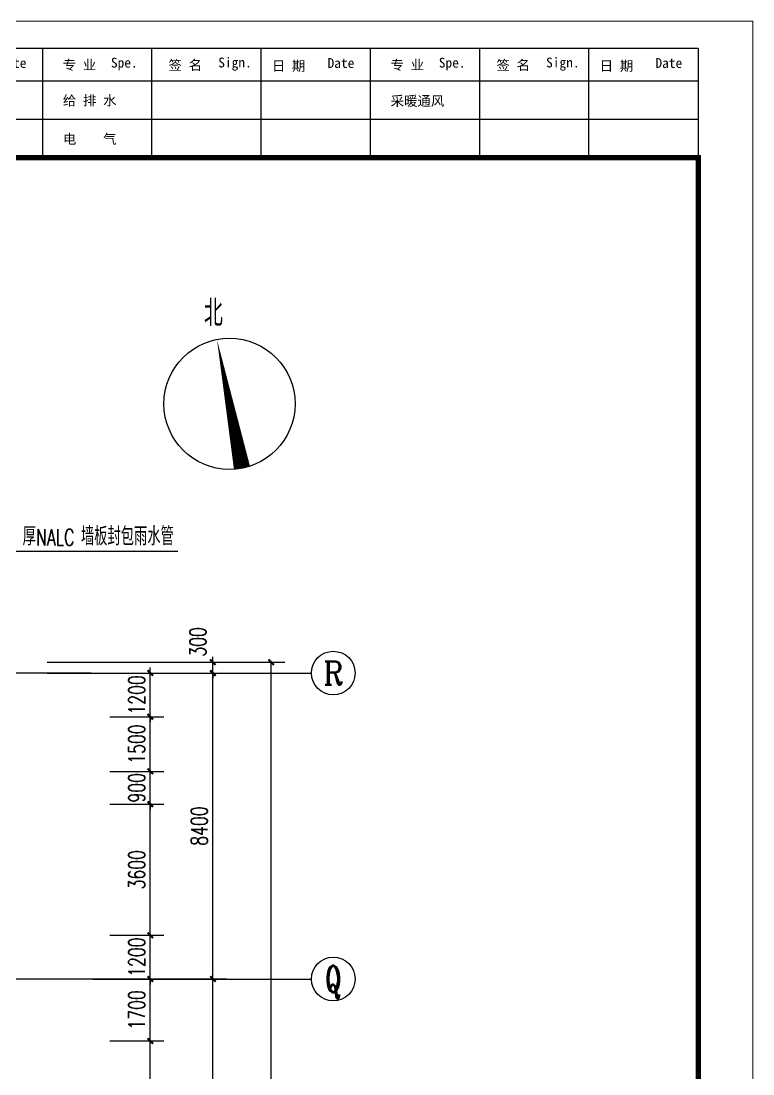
# Model space of a CAD drawing. Extents: x 409931 to 937299, y -508824 to 132289.
# Drawn here: x 544007 to 564097, y -54884 to -25974 of the extents above; entities that cross this region are included whole.
import ezdxf
from ezdxf.enums import TextEntityAlignment as Align

# ---------------------------------------------------------------- set-up
doc = ezdxf.new("R2010")
doc.units = 0
doc.header["$LTSCALE"] = 1500
doc.header["$MEASUREMENT"] = 0
doc.linetypes.add('DOTE', pattern=[2.42, 2, -0.2, 0.02, -0.2])
doc.layers.get('Defpoints').update_dxf_attribs({"color": 252})
for name, color, linetype in [('00-tk', 151, 'Continuous'), ('AXIS', 3, 'Continuous'), ('AXIS_TEXT', 7, 'Continuous'), ('DIM_LEAD', 3, 'Continuous'), ('DIM_SYMB', 3, 'Continuous'), ('DOTE', 1, 'Continuous'), ('PUB_DIM', 3, 'Continuous'), ('PUB_TEXT', 7, 'Continuous')]:
    doc.layers.add(name, color=color, linetype=linetype)
doc.layers.add('TK', color=151, linetype='Continuous', lineweight=13)
doc.styles.add('_TCH_AXIS', font='COMPLEX', dxfattribs={"bigfont": 'GBCBIG'})
doc.styles.add('_TCH_DIM', font='SIMPLEX', dxfattribs={"bigfont": 'GBCBIG'})
doc.styles.add('_TCH_DIM_T3', font='SIMPLEX', dxfattribs={"width": 0.705882, "bigfont": 'GBCBIG'})
doc.styles.add('COMPLEX', font='COMPLEX')
doc.styles.add('DS6HT', font='simhei.ttf', dxfattribs={"width": 0.8})
doc.dimstyles.new('_TCH_ARCH&&150', dxfattribs={"dimtxt": 446.25, "dimasz": 150, "dimexe": 375, "dimexo": 450, "dimgap": 150, "dimtad": 1, "dimdec": 0, "dimzin": 0, "dimdsep": 46, "dimtxsty": '_TCH_DIM_T3', "dimblk": 'ARCHTICK', "dimcen": 0.09, "dimclrt": 7, "dimazin": 2, "dimtfac": 1, "dimtdec": 0, "dimtix": 1, "dimtmove": 2, "dimatfit": 3, "dimfxl": 0, "dimtolj": 1, "dimtzin": 0, "dimarcsym": 0})

# ---------------------------------------------------------------- blocks, each defined once
blk = doc.blocks.new('会签')
at = {"layer": '00-tk'}
for p, q in [((-1400, 24000), (-1400, 6000)), ((-700, 24000), (-700, 6000)), ((0, 22000), (-2000, 22000)), ((0, 20000), (-2000, 20000)), ((0, 16000), (-2000, 16000)), ((0, 14000), (-2000, 14000)), ((0, 10000), (-2000, 10000)), ((0, 8000), (-2000, 8000))]:
    blk.add_line(p, q, dxfattribs=at)
at = {"layer": '00-tk', "const_width": 24.7}
for points in [[(0, 6000), (-2000, 6000), (-2000, 24000)], [(0, 24000), (-2000, 24000)], [(0, 18000), (-2000, 18000)], [(0, 12000), (-2000, 12000)]]:
    blk.add_lwpolyline(points, dxfattribs=at)
at = {"layer": '00-tk', "style": 'DS6HT'}
for s, p in [('Date', (-1642, 23216)), ('日 期', (-1589, 22196)), ('Sign.', (-1651, 21215)), ('签 名', (-1603, 20306)), ('Spe.', (-1648, 19251)), ('采暖通风', (-948, 18370)), ('专 业', (-1608, 18369)), ('Date', (-1642, 17216)), ('日 期', (-1589, 16196)), ('Sign.', (-1651, 15215)), ('签 名', (-1603, 14306)), ('Spe.', (-1648, 13251)), ('给 排 水', (-956, 12372)), ('电    气', (-251, 12372)), ('专 业', (-1608, 12369)), ('Date', (-1642, 11216)), ('日 期', (-1589, 10196)), ('Sign.', (-1651, 9215)), ('签 名', (-1603, 8306)), ('Spe.', (-1648, 7251)), ('建    筑', (-948, 6372)), ('结    构', (-248, 6374)), ('专 业', (-1608, 6369))]:
    blk.add_text(s, height=180, rotation=90, dxfattribs=at).set_placement(p)
blk = doc.blocks.new('TK-A0')
at = {"layer": 'TK'}
for p, q in [((1189, 841), (0, 841)), ((0, 841), (0, 0)), ((1179, 831), (25, 831)), ((25, 831), (25, 10))]:
    blk.add_line(p, q, dxfattribs=at)
at = {"layer": 'TK', "const_width": 1}
blk.add_lwpolyline([(25, 831), (1179, 831), (1179, 10), (25, 10)], close=True, dxfattribs=at)
at = {"layer": 'TK', "xscale": 0.01, "yscale": 0.01, "zscale": 0.01}
blk.add_blockref('会签', (25, 591), dxfattribs=at)
blk = doc.blocks.new('_ArchTick')
at = {"color": 0, "linetype": 'ByBlock', "const_width": 0.4}
blk.add_lwpolyline([(-0.5, -0.5), (0.5, 0.5)], dxfattribs=at)
blk = doc.blocks.new('*D612')
at = {"layer": 'Defpoints', "color": 0}
for p in [(545997, -53977), (547555, -53977), (545997, -58977)]:
    blk.add_point(p, dxfattribs=at)
at = {"layer": 'PUB_DIM', "color": 0, "lineweight": -2}
for p, q in [((546447, -53977), (547930, -53977)), ((547555, -58977), (547555, -53977)), ((546447, -58977), (547930, -58977))]:
    blk.add_line(p, q, dxfattribs=at)
at = {"layer": 'PUB_DIM', "color": 0, "lineweight": -2, "xscale": 150, "yscale": 150, "zscale": 150}
for p, rotation in [((547555, -53977), 90), ((547555, -58977), 270)]:
    blk.add_blockref('_ArchTick', p, dxfattribs=dict(at, rotation=rotation))
at = {"layer": 'PUB_DIM', "color": 7, "insert": (547182, -56477), "char_height": 446.2, "attachment_point": 5, "rotation": 90, "style": '_TCH_DIM_T3'}
blk.add_mtext('\\A1;5000', dxfattribs=at)
blk = doc.blocks.new('*D613')
at = {"layer": 'Defpoints', "color": 0}
for p in [(545997, -52277), (547555, -52277), (545997, -53977)]:
    blk.add_point(p, dxfattribs=at)
at = {"layer": 'PUB_DIM', "color": 0, "lineweight": -2}
for p, q in [((546447, -52277), (547930, -52277)), ((547555, -53977), (547555, -52277)), ((546447, -53977), (547930, -53977))]:
    blk.add_line(p, q, dxfattribs=at)
at = {"layer": 'PUB_DIM', "color": 0, "lineweight": -2, "xscale": 150, "yscale": 150, "zscale": 150}
for p, rotation in [((547555, -52277), 90), ((547555, -53977), 270)]:
    blk.add_blockref('_ArchTick', p, dxfattribs=dict(at, rotation=rotation))
at = {"layer": 'PUB_DIM', "color": 7, "insert": (547182, -53127), "char_height": 446.2, "attachment_point": 5, "rotation": 90, "style": '_TCH_DIM_T3'}
blk.add_mtext('\\A1;1700', dxfattribs=at)
blk = doc.blocks.new('*D614')
at = {"layer": 'Defpoints', "color": 0}
for p in [(545997, -51077), (547555, -51077), (545997, -52277)]:
    blk.add_point(p, dxfattribs=at)
at = {"layer": 'PUB_DIM', "color": 0, "lineweight": -2}
for p, q in [((546447, -51077), (547930, -51077)), ((547555, -51077), (547555, -50927)), ((547555, -52277), (547555, -51077)), ((546447, -52277), (547930, -52277)), ((547555, -52277), (547555, -52427))]:
    blk.add_line(p, q, dxfattribs=at)
at = {"layer": 'PUB_DIM', "color": 0, "lineweight": -2, "xscale": 150, "yscale": 150, "zscale": 150}
for p, rotation in [((547555, -51077), 270), ((547555, -52277), 90)]:
    blk.add_blockref('_ArchTick', p, dxfattribs=dict(at, rotation=rotation))
at = {"layer": 'PUB_DIM', "color": 7, "insert": (547182, -51677), "char_height": 446.2, "attachment_point": 5, "rotation": 90, "style": '_TCH_DIM_T3'}
blk.add_mtext('\\A1;1200', dxfattribs=at)
blk = doc.blocks.new('*D615')
at = {"layer": 'Defpoints', "color": 0}
for p in [(545997, -47477), (547555, -47477), (545997, -51077)]:
    blk.add_point(p, dxfattribs=at)
at = {"layer": 'PUB_DIM', "color": 0, "lineweight": -2}
for p, q in [((546447, -47477), (547930, -47477)), ((547555, -51077), (547555, -47477)), ((546447, -51077), (547930, -51077))]:
    blk.add_line(p, q, dxfattribs=at)
at = {"layer": 'PUB_DIM', "color": 0, "lineweight": -2, "xscale": 150, "yscale": 150, "zscale": 150}
for p, rotation in [((547555, -47477), 90), ((547555, -51077), 270)]:
    blk.add_blockref('_ArchTick', p, dxfattribs=dict(at, rotation=rotation))
at = {"layer": 'PUB_DIM', "color": 7, "insert": (547182, -49277), "char_height": 446.2, "attachment_point": 5, "rotation": 90, "style": '_TCH_DIM_T3'}
blk.add_mtext('\\A1;3600', dxfattribs=at)
blk = doc.blocks.new('*D616')
at = {"layer": 'Defpoints', "color": 0}
for p in [(545997, -46577), (547555, -46577), (545997, -47477)]:
    blk.add_point(p, dxfattribs=at)
at = {"layer": 'PUB_DIM', "color": 0, "lineweight": -2}
for p, q in [((547555, -46577), (547555, -46427)), ((546447, -46577), (547930, -46577)), ((547555, -47477), (547555, -46577)), ((546447, -47477), (547930, -47477)), ((547555, -47477), (547555, -47627))]:
    blk.add_line(p, q, dxfattribs=at)
at = {"layer": 'PUB_DIM', "color": 0, "lineweight": -2, "xscale": 150, "yscale": 150, "zscale": 150}
for p, rotation in [((547555, -46577), 270), ((547555, -47477), 90)]:
    blk.add_blockref('_ArchTick', p, dxfattribs=dict(at, rotation=rotation))
at = {"layer": 'PUB_DIM', "color": 7, "insert": (547182, -47027), "char_height": 446.2, "attachment_point": 5, "rotation": 90, "style": '_TCH_DIM_T3'}
blk.add_mtext('\\A1;900', dxfattribs=at)
blk = doc.blocks.new('*D617')
at = {"layer": 'Defpoints', "color": 0}
for p in [(545997, -45077), (547555, -45077), (545997, -46577)]:
    blk.add_point(p, dxfattribs=at)
at = {"layer": 'PUB_DIM', "color": 0, "lineweight": -2}
for p, q in [((546447, -45077), (547930, -45077)), ((547555, -46577), (547555, -45077)), ((546447, -46577), (547930, -46577))]:
    blk.add_line(p, q, dxfattribs=at)
at = {"layer": 'PUB_DIM', "color": 0, "lineweight": -2, "xscale": 150, "yscale": 150, "zscale": 150}
for p, rotation in [((547555, -45077), 90), ((547555, -46577), 270)]:
    blk.add_blockref('_ArchTick', p, dxfattribs=dict(at, rotation=rotation))
at = {"layer": 'PUB_DIM', "color": 7, "insert": (547182, -45827), "char_height": 446.2, "attachment_point": 5, "rotation": 90, "style": '_TCH_DIM_T3'}
blk.add_mtext('\\A1;1500', dxfattribs=at)
blk = doc.blocks.new('*D618')
at = {"layer": 'Defpoints', "color": 0}
for p in [(545997, -43877), (547555, -43877), (545997, -45077)]:
    blk.add_point(p, dxfattribs=at)
at = {"layer": 'PUB_DIM', "color": 0, "lineweight": -2}
for p, q in [((546447, -43877), (547930, -43877)), ((547555, -43877), (547555, -43727)), ((547555, -45077), (547555, -43877)), ((546447, -45077), (547930, -45077)), ((547555, -45077), (547555, -45227))]:
    blk.add_line(p, q, dxfattribs=at)
at = {"layer": 'PUB_DIM', "color": 0, "lineweight": -2, "xscale": 150, "yscale": 150, "zscale": 150}
for p, rotation in [((547555, -43877), 270), ((547555, -45077), 90)]:
    blk.add_blockref('_ArchTick', p, dxfattribs=dict(at, rotation=rotation))
at = {"layer": 'PUB_DIM', "color": 7, "insert": (547182, -44477), "char_height": 446.2, "attachment_point": 5, "rotation": 90, "style": '_TCH_DIM_T3'}
blk.add_mtext('\\A1;1200', dxfattribs=at)
blk = doc.blocks.new('*D839')
at = {"layer": 'AXIS', "color": 0, "lineweight": -2}
for p, q in [((544723, -52277), (549648, -52277)), ((549273, -60677), (549273, -52277)), ((544723, -60677), (549648, -60677))]:
    blk.add_line(p, q, dxfattribs=at)
at = {"layer": 'Defpoints', "color": 0}
for p in [(544273, -52277), (549273, -52277), (544273, -60677)]:
    blk.add_point(p, dxfattribs=at)
at = {"layer": 'AXIS', "color": 0, "lineweight": -2, "xscale": 150, "yscale": 150, "zscale": 150}
for p, rotation in [((549273, -52277), 90), ((549273, -60677), 270)]:
    blk.add_blockref('_ArchTick', p, dxfattribs=dict(at, rotation=rotation))
at = {"layer": 'AXIS', "color": 7, "insert": (548900, -56477), "char_height": 446.2, "attachment_point": 5, "rotation": 90, "style": '_TCH_DIM_T3'}
blk.add_mtext('\\A1;8400', dxfattribs=at)
blk = doc.blocks.new('*D840')
at = {"layer": 'AXIS', "color": 0, "lineweight": -2}
for p, q in [((544723, -43877), (549648, -43877)), ((549273, -52277), (549273, -43877)), ((544723, -52277), (549648, -52277))]:
    blk.add_line(p, q, dxfattribs=at)
at = {"layer": 'Defpoints', "color": 0}
for p in [(544273, -43877), (549273, -43877), (544273, -52277)]:
    blk.add_point(p, dxfattribs=at)
at = {"layer": 'AXIS', "color": 0, "lineweight": -2, "xscale": 150, "yscale": 150, "zscale": 150}
for p, rotation in [((549273, -43877), 90), ((549273, -52277), 270)]:
    blk.add_blockref('_ArchTick', p, dxfattribs=dict(at, rotation=rotation))
at = {"layer": 'AXIS', "color": 7, "insert": (548900, -48077), "char_height": 446.2, "attachment_point": 5, "rotation": 90, "style": '_TCH_DIM_T3'}
blk.add_mtext('\\A1;8400', dxfattribs=at)
blk = doc.blocks.new('*D841')
at = {"layer": 'AXIS', "color": 0, "lineweight": -2}
for p, q in [((544723, -43577), (549648, -43577)), ((549273, -43577), (549273, -43427)), ((549273, -43877), (549273, -43577)), ((544723, -43877), (549648, -43877)), ((549273, -43877), (549273, -44027))]:
    blk.add_line(p, q, dxfattribs=at)
at = {"layer": 'Defpoints', "color": 0}
for p in [(544273, -43577), (549273, -43577), (544273, -43877)]:
    blk.add_point(p, dxfattribs=at)
at = {"layer": 'AXIS', "color": 0, "lineweight": -2, "xscale": 150, "yscale": 150, "zscale": 150}
for p, rotation in [((549273, -43577), 270), ((549273, -43877), 90)]:
    blk.add_blockref('_ArchTick', p, dxfattribs=dict(at, rotation=rotation))
at = {"layer": 'AXIS', "color": 7, "insert": (548861, -43022), "char_height": 446.2, "attachment_point": 5, "rotation": 90, "style": '_TCH_DIM_T3'}
blk.add_mtext('\\A1;300', dxfattribs=at)
blk = doc.blocks.new('*D842')
at = {"layer": 'AXIS', "color": 0, "lineweight": -2}
for p, q in [((544723, -43577), (551248, -43577)), ((550873, -163477), (550873, -43577)), ((544723, -163477), (551248, -163477))]:
    blk.add_line(p, q, dxfattribs=at)
at = {"layer": 'Defpoints', "color": 0}
for p in [(544273, -43577), (550873, -43577), (544273, -163477)]:
    blk.add_point(p, dxfattribs=at)
at = {"layer": 'AXIS', "color": 0, "lineweight": -2, "xscale": 150, "yscale": 150, "zscale": 150}
for p, rotation in [((550873, -43577), 90), ((550873, -163477), 270)]:
    blk.add_blockref('_ArchTick', p, dxfattribs=dict(at, rotation=rotation))
at = {"layer": 'AXIS', "color": 7, "insert": (550500, -103527), "char_height": 446.2, "attachment_point": 5, "rotation": 90, "style": '_TCH_DIM_T3'}
blk.add_mtext('\\A1;119900', dxfattribs=at)
blk = doc.blocks.new('_AXISO')
blk.add_circle((0, 0), 0.5)
at = {"layer": 'AXIS_TEXT', "style": 'COMPLEX', "width": 1.041667}
blk.add_attdef('A', text='', height=0.56, dxfattribs=at).set_placement((-0.25, -0.28), (0.25, -0.28), align=Align.FIT)

msp = doc.modelspace()

# ---------------------------------------------------------------- linework, layer by layer
at = {"layer": 'AXIS'}
for p, q in [((545976.3, -43877.5), (551976.3, -43877.5)), ((545976.3, -52277.5), (551976.3, -52277.5))]:
    msp.add_line(p, q, dxfattribs=at)
at = {"layer": 'DIM_LEAD'}
msp.add_line((543301.8, -40530), (548309.6, -40530), dxfattribs=at)
at = {"layer": 'DIM_SYMB'}
msp.add_lwpolyline([(550073.3, -38249.6, 450, 0, 0), (549384.3, -34716.2, 0, 0, 0)], format="xyseb", dxfattribs=at)
msp.add_circle((549728.8, -36482.9), 1800, dxfattribs=at)
at = {"layer": 'DOTE', "color": 1, "linetype": 'DOTE'}
for p, q in [((545935.2, -43877.5), (483349.9, -43877.5)), ((545935.2, -52277.5), (482670.9, -52277.5))]:
    msp.add_line(p, q, dxfattribs=at)

# ---------------------------------------------------------------- block references
at = {"layer": 'AXIS'}
ref = msp.add_blockref('_AXISO', (552576.3, -43877.5), dxfattribs=dict(at, xscale=1200, yscale=1200, zscale=1200))
ref.add_attrib('A', 'R', dxfattribs={"layer": 'AXIS_TEXT', "height": 637.8, "style": '_TCH_AXIS'}).set_placement((552303, -44196.4), (552849.6, -44196.4), align=Align.FIT)
ref = msp.add_blockref('_AXISO', (552576.3, -52277.5), dxfattribs=dict(at, xscale=1200, yscale=1200, zscale=1200))
ref.add_attrib('A', 'Q', dxfattribs={"layer": 'AXIS_TEXT', "height": 715.4, "style": '_TCH_AXIS', "width": 0.807692}).set_placement((552356.2, -52635.2), (552796.4, -52635.2), align=Align.FIT)
at = {"layer": 'TK', "xscale": 150, "yscale": 150, "zscale": 150, "rotation": 270}
msp.add_blockref('TK-A0', (437946.8, -25973.5), dxfattribs=at)

# ---------------------------------------------------------------- texts
at = {"layer": 'PUB_TEXT', "style": '_TCH_DIM'}
for s, height, p in [('北', 723.4, (549025.3, -34355)), ('厚', 506.4, (544051.4, -40372.5)), ('墙板封包雨水管', 506.38, (545650, -40372.5))]:
    msp.add_text(s, height=height, dxfattribs=at).set_placement(p)
at = {"layer": 'PUB_TEXT', "style": '_TCH_DIM', "width": 0.705882}
msp.add_text('NALC', height=446.25, dxfattribs=at).set_placement((544420, -40372.5))

# ---------------------------------------------------------------- dimensions: what is measured, and where the dimension line sits
at = {"layer": 'AXIS'}
dim = msp.add_linear_dim(base=(549273.1, -43577.5), p1=(544273.1, -43877.5), p2=(544273.1, -43577.5), angle=90, dimstyle='_TCH_ARCH&&150', dxfattribs=at)
dim.commit()
dim.dimension.update_dxf_attribs({"geometry": '*D841', "text_midpoint": (548860.6, -43022.5), "dimtype": 129})
for p1, p2, distance, picture, middle in [((544273.1, -163477.5), (544273.1, -43577.5), -6600, '*D842', (550500, -103527.5)), ((544273.1, -52277.5), (544273.1, -43877.5), -5000, '*D840', (548900, -48077.5)), ((544273.1, -60677.5), (544273.1, -52277.5), -5000, '*D839', (548900, -56477.5))]:
    dim = msp.add_aligned_dim(p1=p1, p2=p2, distance=distance, dimstyle='_TCH_ARCH&&150', dxfattribs=at)
    dim.commit()
    dim.dimension.update_dxf_attribs({"geometry": picture, "text_midpoint": middle})
at = {"layer": 'PUB_DIM'}
for p1, p2, picture, middle in [((545996.8, -45077.5), (545996.8, -43877.5), '*D618', (547182.2, -44477.5)), ((545996.8, -46577.5), (545996.8, -45077.5), '*D617', (547182.2, -45827.5)), ((545996.8, -47477.5), (545996.8, -46577.5), '*D616', (547182.2, -47027.5)), ((545996.8, -51077.5), (545996.8, -47477.5), '*D615', (547182.2, -49277.5)), ((545996.8, -52277.5), (545996.8, -51077.5), '*D614', (547182.2, -51677.5)), ((545996.8, -53977.5), (545996.8, -52277.5), '*D613', (547182.2, -53127.5)), ((545996.8, -58977.5), (545996.8, -53977.5), '*D612', (547182.2, -56477.5))]:
    dim = msp.add_aligned_dim(p1=p1, p2=p2, distance=-1558.6, dimstyle='_TCH_ARCH&&150', dxfattribs=at)
    dim.commit()
    dim.dimension.update_dxf_attribs({"geometry": picture, "text_midpoint": middle})

doc.saveas('drawing.dxf')
